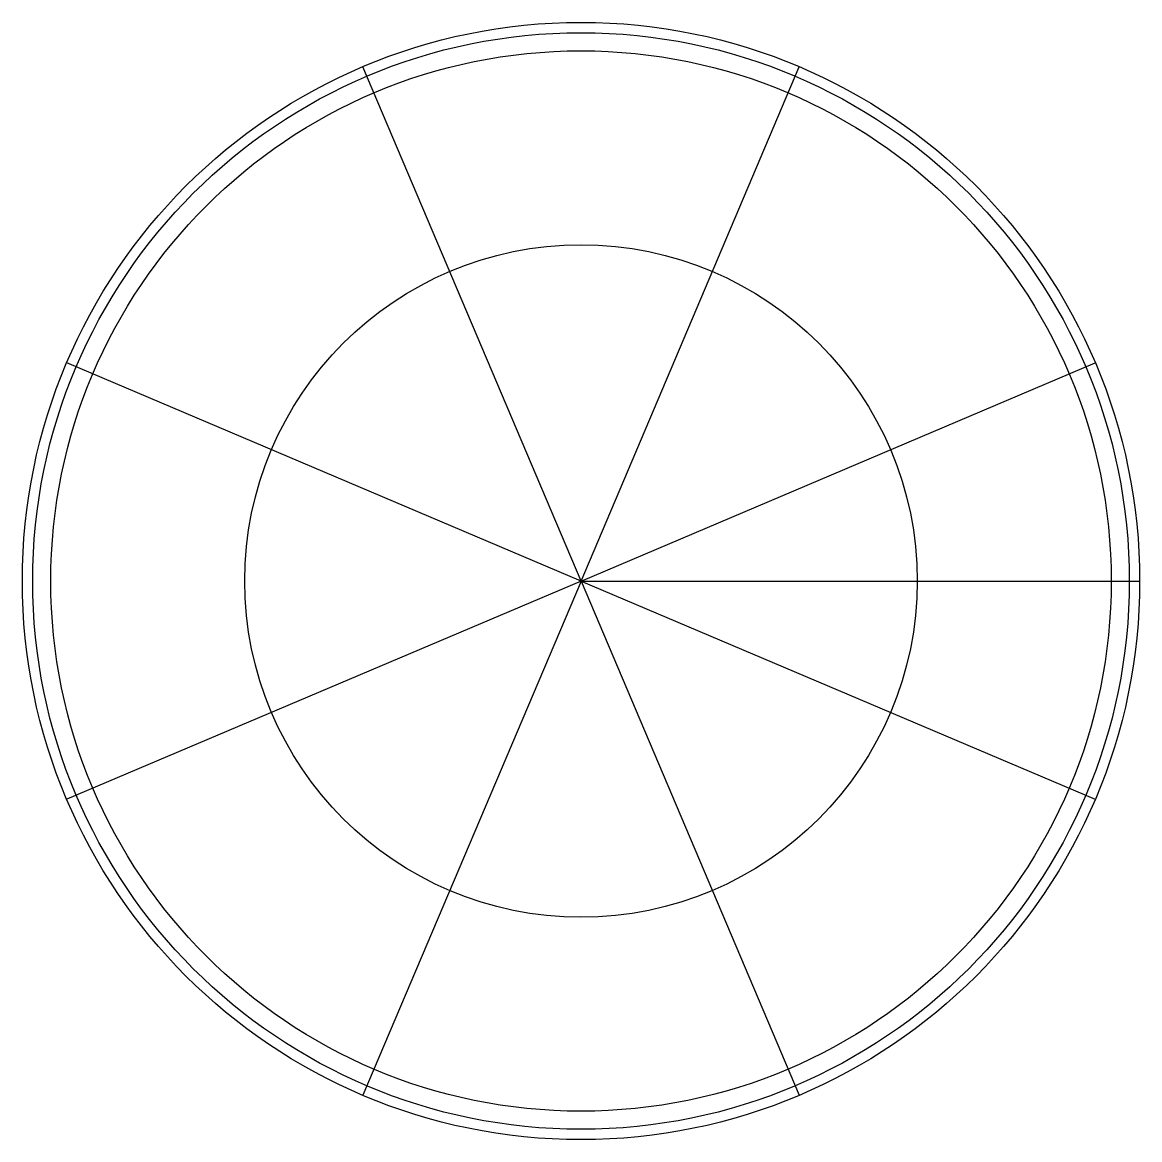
# Model space of a CAD drawing. Header units: millimetres. Extents: x -108 to 108, y -108 to 108.
import ezdxf

# ---------------------------------------------------------------- set-up
doc = ezdxf.new("R2010")
doc.units = ezdxf.units.MM
doc.header["$MEASUREMENT"] = 0
doc.layers.add('Lid_B_V2 v3_Sketch1', color=7, linetype='Continuous')

msp = doc.modelspace()

# ---------------------------------------------------------------- linework, layer by layer
at = {"layer": 'Lid_B_V2 v3_Sketch1'}
for q in [(-42.2, 99.41, 2), (42.2, 99.41, 2), (-99.41, 42.2, 2), (99.41, 42.2, 2), (-99.41, -42.2, 2), (-42.2, -99.41, 2), (42.2, -99.41, 2), (108, 0, 2), (99.41, -42.2, 2)]:
    msp.add_line((0, 0, 2), q, dxfattribs=at)
for radius in [108, 106, 102.5, 65]:
    msp.add_circle((0, 0, 2), radius, dxfattribs=at)
msp.add_point((0, 0, 2), dxfattribs=at)

doc.saveas('drawing.dxf')
